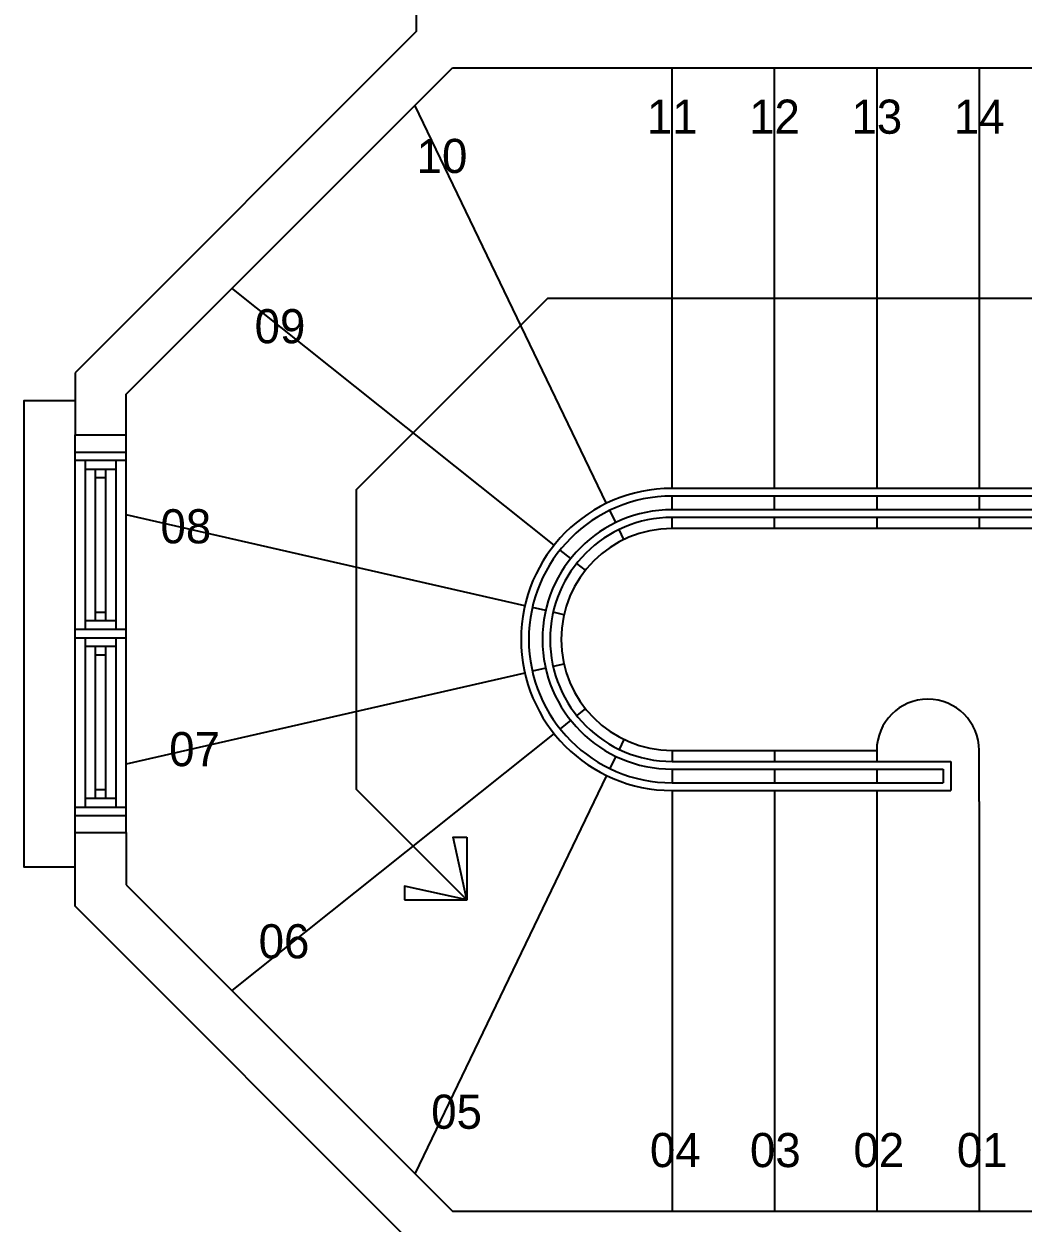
# Model space of a CAD drawing. Header units: inches. Extents: x 105.6 to 147.4, y 36.9 to 62.2.
# Drawn here: x 118.18 to 121.109, y 44.447 to 47.96 of the extents above; entities that cross this region are included whole.
import ezdxf
from ezdxf.enums import TextEntityAlignment as Align

# ---------------------------------------------------------------- set-up
doc = ezdxf.new("R2010")
doc.units = ezdxf.units.IN
doc.header["$MEASUREMENT"] = 0
for name, color, linetype in [('detalle ventanas', 2, 'Continuous'), ('Gradas', 1, 'Continuous'), ('puertas y ventanas', 1, 'Continuous')]:
    doc.layers.add(name, color=color, linetype=linetype)
doc.styles.add('STYLE1', font='archfree.shx')

msp = doc.modelspace()

# ---------------------------------------------------------------- linework, layer by layer
at = {"layer": 'detalle ventanas', "color": 5}
for p, q in [((119.3299, 48.9065), (119.3299, 47.938)), ((119.3299, 47.938), (118.3299, 46.938)), ((118.4799, 46.8759), (119.436, 47.8319)), ((119.436, 47.8319), (123.4955, 47.8319)), ((118.3299, 46.938), (118.3299, 46.756)), ((118.4799, 46.756), (118.4799, 46.8759)), ((118.3299, 46.756), (118.4799, 46.756)), ((118.3299, 45.591), (118.4799, 45.591)), ((118.3299, 45.3759), (118.3299, 45.591)), ((118.4799, 45.591), (118.4799, 45.438)), ((118.4799, 45.438), (119.436, 44.4819)), ((119.3299, 44.3759), (118.3299, 45.3759)), ((119.436, 44.4819), (122.2974, 44.4819))]:
    msp.add_line(p, q, dxfattribs=at)
at = {"layer": 'Gradas', "color": 1}
for p, q in [((120.0799, 46.5994), (120.0799, 47.8319)), ((120.3799, 46.5994), (120.3799, 47.8319)), ((120.6799, 47.8319), (120.6799, 46.5994)), ((120.9799, 47.8319), (120.9799, 46.5994)), ((119.8879, 46.5556), (119.3262, 47.7221)), ((119.734, 46.4328), (118.7898, 47.1858)), ((120.0799, 46.5369), (120.0799, 46.5769)), ((120.3799, 46.5369), (120.3799, 46.5769)), ((120.6799, 46.5769), (120.6799, 46.5369)), ((120.9799, 46.5769), (120.9799, 46.5369)), ((119.6485, 46.2554), (118.4799, 46.5221)), ((119.9151, 46.4993), (119.8977, 46.5353)), ((120.0799, 46.4819), (120.0799, 46.5144)), ((120.3799, 46.4819), (120.3799, 46.5144)), ((120.6799, 46.5144), (120.6799, 46.4819)), ((120.9799, 46.5144), (120.9799, 46.4819)), ((119.9389, 46.4498), (119.9248, 46.479)), ((122.1799, 46.4819), (120.0799, 46.4819)), ((119.7828, 46.3939), (119.7516, 46.4188)), ((119.8258, 46.3596), (119.8004, 46.3798)), ((119.7095, 46.2415), (119.6705, 46.2504)), ((119.7631, 46.2293), (119.7314, 46.2365)), ((119.6485, 46.0585), (118.4799, 45.7917)), ((119.7095, 46.0724), (119.6705, 46.0635)), ((119.7631, 46.0846), (119.7314, 46.0774)), ((119.8258, 45.9543), (119.8004, 45.934)), ((119.7828, 45.92), (119.7516, 45.8951)), ((119.734, 45.881), (118.7898, 45.1281)), ((119.9389, 45.8641), (119.9248, 45.8348)), ((119.9151, 45.8146), (119.8977, 45.7785)), ((120.0799, 45.8319), (120.0799, 45.7994)), ((120.0799, 45.8319), (120.6799, 45.8319)), ((120.3799, 45.8319), (120.3799, 45.7994)), ((120.6799, 45.8319), (120.6799, 45.7994)), ((120.9799, 45.6819), (120.9799, 45.8319)), ((120.0799, 45.7769), (120.0799, 45.7369)), ((120.3799, 45.7769), (120.3799, 45.7369)), ((120.6799, 45.7769), (120.6799, 45.7369)), ((119.8879, 45.7583), (119.3262, 44.5918)), ((120.0799, 45.7144), (120.0799, 44.4819)), ((120.3799, 45.7144), (120.3799, 44.4819)), ((120.6799, 45.7144), (120.6799, 44.4819)), ((120.9799, 45.6819), (120.9799, 44.4819))]:
    msp.add_line(p, q, dxfattribs=at)
at = {"layer": 'Gradas', "color": 2}
for p, q in [((122.2974, 46.5994), (120.0799, 46.5994)), ((122.2749, 46.5769), (120.0799, 46.5769)), ((122.2349, 46.5369), (120.0799, 46.5369)), ((122.2124, 46.5144), (120.0799, 46.5144)), ((120.0799, 45.7994), (120.8974, 45.7994)), ((120.0799, 45.7769), (120.8749, 45.7769)), ((120.8749, 45.7769), (120.8749, 45.7369)), ((120.8974, 45.7994), (120.8974, 45.7144)), ((120.0799, 45.7369), (120.8749, 45.7369)), ((120.0799, 45.7144), (120.8974, 45.7144))]:
    msp.add_line(p, q, dxfattribs=at)
at = {"layer": 'Gradas', "color": 1}
msp.add_lwpolyline([(119.4787, 45.3938), (119.1549, 45.7176), (119.1549, 46.5963), (119.7156, 47.1569), (122.4008, 47.1569)], dxfattribs=at)
at = {"layer": 'Gradas', "color": 2}
msp.add_lwpolyline([(118.3299, 46.856), (118.1799, 46.856), (118.1799, 45.491), (118.3299, 45.491)], dxfattribs=at)
at = {"layer": 'Gradas', "color": 3}
for points in [[(119.4787, 45.5772), (119.4787, 45.3938), (119.4382, 45.5772)], [(119.2953, 45.3938), (119.4787, 45.3938), (119.2953, 45.4343)]]:
    msp.add_lwpolyline(points, close=True, dxfattribs=at)
at = {"layer": 'Gradas', "color": 2}
for radius in [0.4425, 0.42, 0.38, 0.3575]:
    msp.add_arc((120.0799, 46.1569), radius, 90, 270, dxfattribs=at)
at = {"layer": 'Gradas', "color": 1}
for centre, radius, start, end in [((120.0799, 46.1569), 0.325, 90, 270), ((120.8299, 45.8319), 0.15, 0, 180)]:
    msp.add_arc(centre, radius, start, end, dxfattribs=at)
at = {"layer": 'puertas y ventanas'}
for p, q in [((118.3299, 45.591), (118.3299, 46.756)), ((118.4799, 45.591), (118.4799, 46.756)), ((118.3299, 46.706), (118.4799, 46.706)), ((118.3299, 46.6819), (118.4799, 46.6819)), ((118.3599, 46.186), (118.3599, 46.681)), ((118.3599, 46.656), (118.4499, 46.656)), ((118.3899, 46.211), (118.3899, 46.656)), ((118.4199, 46.211), (118.4199, 46.656)), ((118.4499, 46.186), (118.4499, 46.681)), ((118.3899, 46.631), (118.4199, 46.631)), ((118.4199, 46.236), (118.3899, 46.236)), ((118.4499, 46.211), (118.3599, 46.211)), ((118.4799, 46.186), (118.3299, 46.186)), ((118.4799, 46.161), (118.3299, 46.161)), ((118.3599, 45.666), (118.3599, 46.161)), ((118.4499, 45.666), (118.4499, 46.161)), ((118.4499, 46.136), (118.3599, 46.136)), ((118.3899, 45.691), (118.3899, 46.136)), ((118.4199, 45.691), (118.4199, 46.136)), ((118.4199, 46.111), (118.3899, 46.111)), ((118.4199, 45.716), (118.3899, 45.716)), ((118.3299, 45.666), (118.4799, 45.666)), ((118.4499, 45.691), (118.3599, 45.691)), ((118.3299, 45.641), (118.4799, 45.641))]:
    msp.add_line(p, q, dxfattribs=at)

# ---------------------------------------------------------------- texts
at = {"layer": 'Gradas', "color": 2, "style": 'STYLE1'}
for s, p in [('11', (120.0802, 47.6384)), ('12', (120.3802, 47.6384)), ('13', (120.6802, 47.6384)), ('14', (120.9802, 47.6384)), ('10', (119.4055, 47.5234)), ('09', (118.9305, 47.0246)), ('08', (118.6545, 46.4384)), ('07', (118.6801, 45.7855)), ('06', (118.9423, 45.2226)), ('05', (119.4482, 44.7233)), ('04', (120.0894, 44.611)), ('03', (120.3827, 44.611)), ('02', (120.6861, 44.611)), ('01', (120.9894, 44.611))]:
    msp.add_text(s, height=0.1, dxfattribs=at).set_placement(p, align=Align.CENTER)

doc.saveas('drawing.dxf')
